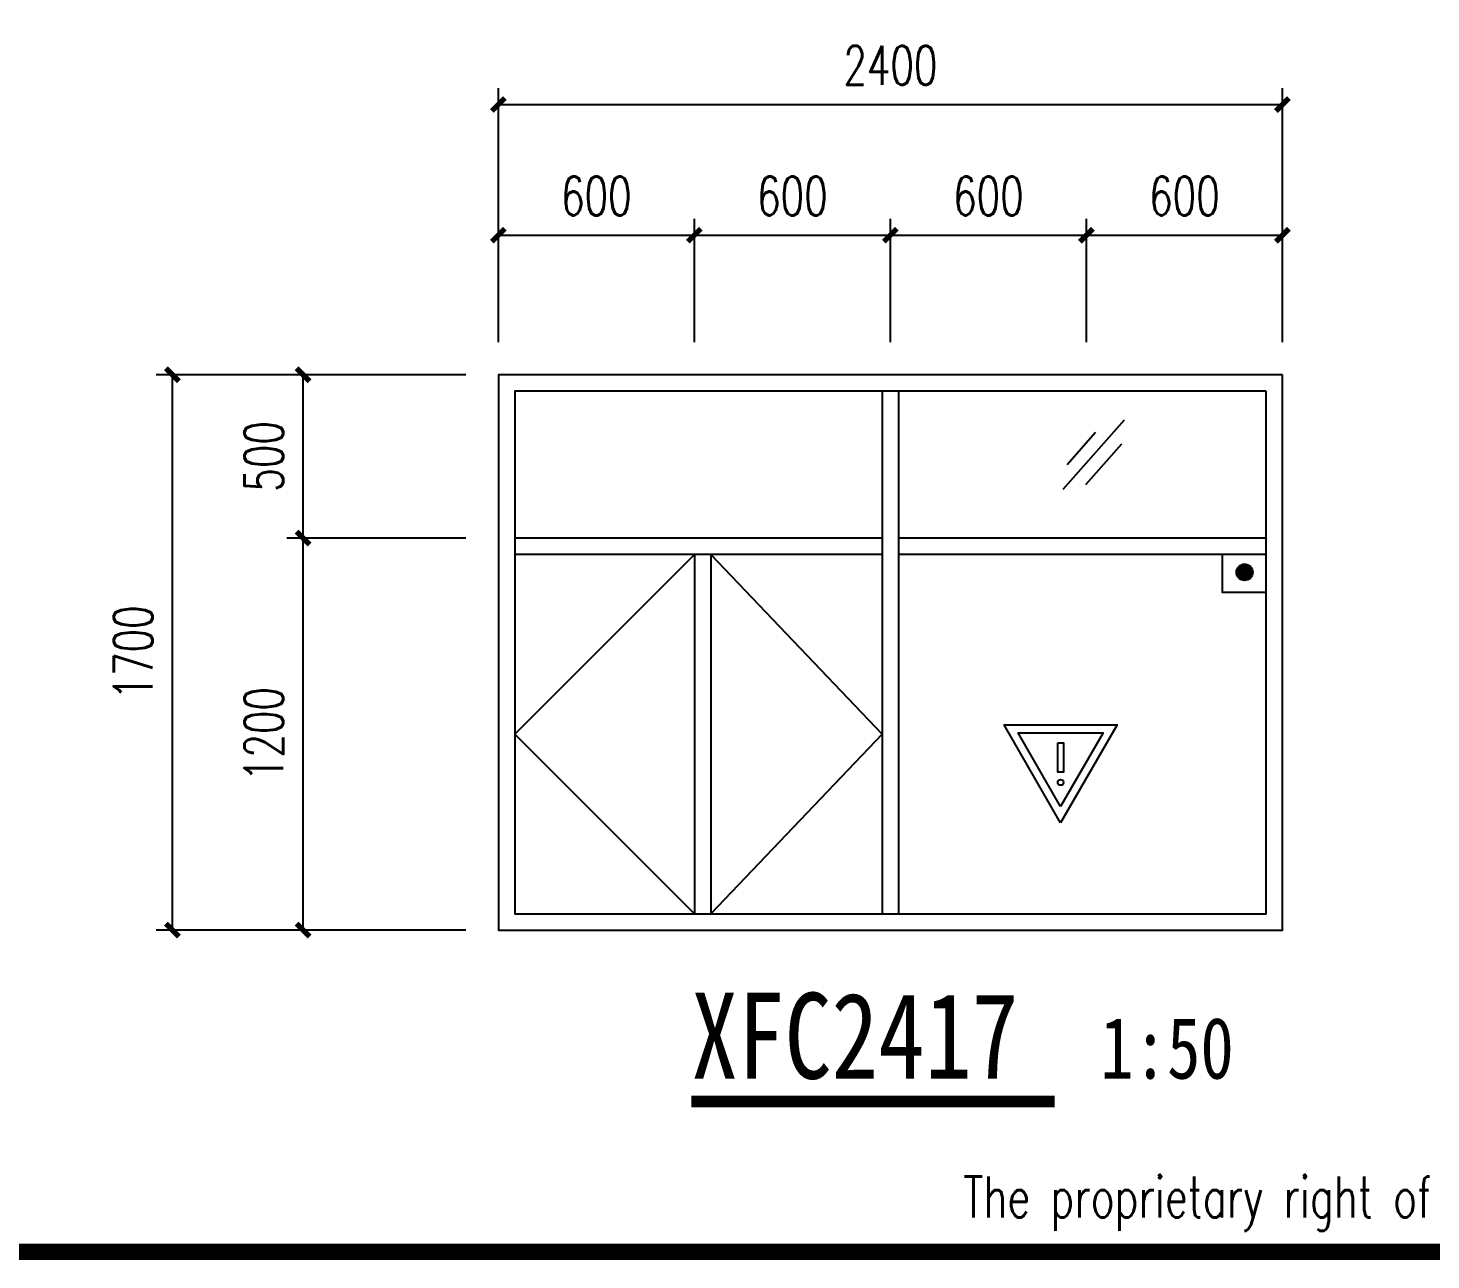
# Model space of a CAD drawing. Extents: x 5904849 to 6011887, y -826029 to -177002.
# Drawn here: x 5936431 to 5945019, y -724701 to -717159 of the extents above; entities that cross this region are included whole.
import ezdxf
from ezdxf.enums import TextEntityAlignment as Align

# ---------------------------------------------------------------- set-up
doc = ezdxf.new("R2010")
doc.units = 0
doc.header["$LTSCALE"] = 1000
doc.header["$MEASUREMENT"] = 0
doc.layers.get('0').update_dxf_attribs({"linetype": 'CONTINUOUS'})
doc.layers.get('Defpoints').update_dxf_attribs({"linetype": 'CONTINUOUS'})
for name, color, linetype in [('DIM_SYMB', 3, 'CONTINUOUS'), ('PUB_DIM', 3, 'CONTINUOUS'), ('PUB_TEXT', 7, 'CONTINUOUS'), ('PUB_TITLE', 4, 'CONTINUOUS'), ('WINDOW', 4, 'CONTINUOUS'), ('外饰面', 213, 'CONTINUOUS'), ('折断', 8, 'CONTINUOUS')]:
    doc.layers.add(name, color=color, linetype=linetype)
doc.styles.add('-黑体', font='simhei.ttf', dxfattribs={"width": 0.8})
doc.styles.add('_TCH_DIM_T3', font='SIMPLEX', dxfattribs={"width": 0.705882, "bigfont": 'GBCBIG'})
doc.styles.add('ECEC_TQ', font='txt_l.shx', dxfattribs={"bigfont": 'hztxt_l.shx'})
doc.dimstyles.new('_TCH_ARCH&&50', dxfattribs={"dimtxt": 119, "dimasz": 40, "dimexe": 50, "dimexo": 100, "dimgap": 60.5, "dimtad": 1, "dimdec": 0, "dimzin": 0, "dimdsep": 46, "dimtxsty": '_TCH_DIM_T3', "dimblk": 'ARCHTICK', "dimcen": 0.09, "dimclrt": 7, "dimazin": 2, "dimtfac": 1, "dimtdec": 0, "dimtix": 1, "dimtmove": 2, "dimatfit": 3, "dimfxl": 0, "dimtolj": 1, "dimtzin": 0, "dimarcsym": 0})

# ---------------------------------------------------------------- blocks, each defined once
blk = doc.blocks.new('3425etrdf')
at = {"layer": '外饰面'}
for points in [[(0, -600), (-346.4, 0), (346.4, 0)], [(0, -500), (-259.8, -50), (259.8, -50)], [(-17.9, -110.3), (17.9, -110.3), (17.9, -290.7), (-17.9, -290.7)]]:
    blk.add_lwpolyline(points, close=True, dxfattribs=at)
blk.add_circle((0, -352.5), 17.9, dxfattribs=at)
blk = doc.blocks.new('_ArchTick')
at = {"color": 0, "linetype": 'ByBlock', "const_width": 0.4}
blk.add_lwpolyline([(-0.5, -0.5), (0.5, 0.5)], dxfattribs=at)
blk = doc.blocks.new('*D52')
at = {"layer": 'Defpoints', "color": 0, "transparency": 16777216}
for p in [(3609.6, 2669.6), (3009.6, 2242.5), (3609.6, 2242.5)]:
    blk.add_point(p, dxfattribs=at)
at = {"layer": 'PUB_DIM', "color": 0, "lineweight": -2, "transparency": 16777216}
for p, q in [((3009.6, 2342.5), (3009.6, 2719.6)), ((3609.6, 2342.5), (3609.6, 2719.6)), ((3009.6, 2669.6), (3609.6, 2669.6))]:
    blk.add_line(p, q, dxfattribs=at)
at = {"layer": 'PUB_DIM', "color": 0, "lineweight": -2, "transparency": 16777216, "xscale": 40, "yscale": 40, "zscale": 40, "rotation": 180}
blk.add_blockref('_ArchTick', (3009.6, 2669.6), dxfattribs=at)
at = {"layer": 'PUB_DIM', "color": 0, "lineweight": -2, "transparency": 16777216, "xscale": 40, "yscale": 40, "zscale": 40}
blk.add_blockref('_ArchTick', (3609.6, 2669.6), dxfattribs=at)
at = {"layer": 'PUB_DIM', "color": 7, "transparency": 16777216, "insert": (3309.6, 2789.6), "char_height": 119, "attachment_point": 5, "style": '_TCH_DIM_T3'}
blk.add_mtext('\\A1;600', dxfattribs=at)
blk = doc.blocks.new('*D53')
at = {"layer": 'Defpoints', "color": 0, "transparency": 16777216}
for p in [(3009.6, 2669.6), (2409.6, 2242.5), (3009.6, 2242.5)]:
    blk.add_point(p, dxfattribs=at)
at = {"layer": 'PUB_DIM', "color": 0, "lineweight": -2, "transparency": 16777216}
for p, q in [((2409.6, 2342.5), (2409.6, 2719.6)), ((3009.6, 2342.5), (3009.6, 2719.6)), ((2409.6, 2669.6), (3009.6, 2669.6))]:
    blk.add_line(p, q, dxfattribs=at)
at = {"layer": 'PUB_DIM', "color": 0, "lineweight": -2, "transparency": 16777216, "xscale": 40, "yscale": 40, "zscale": 40, "rotation": 180}
blk.add_blockref('_ArchTick', (2409.6, 2669.6), dxfattribs=at)
at = {"layer": 'PUB_DIM', "color": 0, "lineweight": -2, "transparency": 16777216, "xscale": 40, "yscale": 40, "zscale": 40}
blk.add_blockref('_ArchTick', (3009.6, 2669.6), dxfattribs=at)
at = {"layer": 'PUB_DIM', "color": 7, "transparency": 16777216, "insert": (2709.6, 2789.6), "char_height": 119, "attachment_point": 5, "style": '_TCH_DIM_T3'}
blk.add_mtext('\\A1;600', dxfattribs=at)
blk = doc.blocks.new('*D54')
at = {"layer": 'Defpoints', "color": 0, "transparency": 16777216}
for p in [(2409.6, 2669.6), (1809.6, 2242.5), (2409.6, 2242.5)]:
    blk.add_point(p, dxfattribs=at)
at = {"layer": 'PUB_DIM', "color": 0, "lineweight": -2, "transparency": 16777216}
for p, q in [((1809.6, 2342.5), (1809.6, 2719.6)), ((2409.6, 2342.5), (2409.6, 2719.6)), ((1809.6, 2669.6), (2409.6, 2669.6))]:
    blk.add_line(p, q, dxfattribs=at)
at = {"layer": 'PUB_DIM', "color": 0, "lineweight": -2, "transparency": 16777216, "xscale": 40, "yscale": 40, "zscale": 40, "rotation": 180}
blk.add_blockref('_ArchTick', (1809.6, 2669.6), dxfattribs=at)
at = {"layer": 'PUB_DIM', "color": 0, "lineweight": -2, "transparency": 16777216, "xscale": 40, "yscale": 40, "zscale": 40}
blk.add_blockref('_ArchTick', (2409.6, 2669.6), dxfattribs=at)
at = {"layer": 'PUB_DIM', "color": 7, "transparency": 16777216, "insert": (2109.6, 2789.6), "char_height": 119, "attachment_point": 5, "style": '_TCH_DIM_T3'}
blk.add_mtext('\\A1;600', dxfattribs=at)
blk = doc.blocks.new('*D55')
at = {"layer": 'Defpoints', "color": 0, "transparency": 16777216}
for p in [(1809.6, 2669.6), (1209.6, 2242.5), (1809.6, 2242.5)]:
    blk.add_point(p, dxfattribs=at)
at = {"layer": 'PUB_DIM', "color": 0, "lineweight": -2, "transparency": 16777216}
for p, q in [((1209.6, 2342.5), (1209.6, 2719.6)), ((1809.6, 2342.5), (1809.6, 2719.6)), ((1209.6, 2669.6), (1809.6, 2669.6))]:
    blk.add_line(p, q, dxfattribs=at)
at = {"layer": 'PUB_DIM', "color": 0, "lineweight": -2, "transparency": 16777216, "xscale": 40, "yscale": 40, "zscale": 40, "rotation": 180}
blk.add_blockref('_ArchTick', (1209.6, 2669.6), dxfattribs=at)
at = {"layer": 'PUB_DIM', "color": 0, "lineweight": -2, "transparency": 16777216, "xscale": 40, "yscale": 40, "zscale": 40}
blk.add_blockref('_ArchTick', (1809.6, 2669.6), dxfattribs=at)
at = {"layer": 'PUB_DIM', "color": 7, "transparency": 16777216, "insert": (1509.6, 2789.6), "char_height": 119, "attachment_point": 5, "style": '_TCH_DIM_T3'}
blk.add_mtext('\\A1;600', dxfattribs=at)
blk = doc.blocks.new('*D56')
at = {"layer": 'Defpoints', "color": 0, "transparency": 16777216}
for p in [(3609.6, 3069.6), (1209.6, 2593.5), (3609.6, 2593.5)]:
    blk.add_point(p, dxfattribs=at)
at = {"layer": 'PUB_DIM', "color": 0, "lineweight": -2, "transparency": 16777216}
for p, q in [((1209.6, 2693.5), (1209.6, 3119.6)), ((3609.6, 2693.5), (3609.6, 3119.6)), ((1209.6, 3069.6), (3609.6, 3069.6))]:
    blk.add_line(p, q, dxfattribs=at)
at = {"layer": 'PUB_DIM', "color": 0, "lineweight": -2, "transparency": 16777216, "xscale": 40, "yscale": 40, "zscale": 40, "rotation": 180}
blk.add_blockref('_ArchTick', (1209.6, 3069.6), dxfattribs=at)
at = {"layer": 'PUB_DIM', "color": 0, "lineweight": -2, "transparency": 16777216, "xscale": 40, "yscale": 40, "zscale": 40}
blk.add_blockref('_ArchTick', (3609.6, 3069.6), dxfattribs=at)
at = {"layer": 'PUB_DIM', "color": 7, "transparency": 16777216, "insert": (2409.6, 3189.6), "char_height": 119, "attachment_point": 5, "style": '_TCH_DIM_T3'}
blk.add_mtext('\\A1;2400', dxfattribs=at)
blk = doc.blocks.new('*D57')
at = {"layer": 'Defpoints', "color": 0, "transparency": 16777216}
for p in [(611.9, 2242.5), (1209.6, 2242.5), (1209.6, 1742.5)]:
    blk.add_point(p, dxfattribs=at)
at = {"layer": 'PUB_DIM', "color": 0, "lineweight": -2, "transparency": 16777216}
for p, q in [((1109.6, 2242.5), (561.9, 2242.5)), ((611.9, 1742.5), (611.9, 2242.5)), ((1109.6, 1742.5), (561.9, 1742.5))]:
    blk.add_line(p, q, dxfattribs=at)
at = {"layer": 'PUB_DIM', "color": 0, "lineweight": -2, "transparency": 16777216, "xscale": 40, "yscale": 40, "zscale": 40}
for p, rotation in [((611.9, 2242.5), 90), ((611.9, 1742.5), 270)]:
    blk.add_blockref('_ArchTick', p, dxfattribs=dict(at, rotation=rotation))
at = {"layer": 'PUB_DIM', "color": 7, "transparency": 16777216, "insert": (491.9, 1992.5), "char_height": 119, "attachment_point": 5, "rotation": 90, "style": '_TCH_DIM_T3'}
blk.add_mtext('\\A1;500', dxfattribs=at)
blk = doc.blocks.new('*D58')
at = {"layer": 'Defpoints', "color": 0, "transparency": 16777216}
for p in [(611.9, 1742.5), (1209.6, 1742.5), (1209.6, 542.4)]:
    blk.add_point(p, dxfattribs=at)
at = {"layer": 'PUB_DIM', "color": 0, "lineweight": -2, "transparency": 16777216}
for p, q in [((1109.6, 1742.5), (561.9, 1742.5)), ((611.9, 542.4), (611.9, 1742.5)), ((1109.6, 542.4), (561.9, 542.4))]:
    blk.add_line(p, q, dxfattribs=at)
at = {"layer": 'PUB_DIM', "color": 0, "lineweight": -2, "transparency": 16777216, "xscale": 40, "yscale": 40, "zscale": 40}
for p, rotation in [((611.9, 1742.5), 90), ((611.9, 542.4), 270)]:
    blk.add_blockref('_ArchTick', p, dxfattribs=dict(at, rotation=rotation))
at = {"layer": 'PUB_DIM', "color": 7, "transparency": 16777216, "insert": (491.9, 1142.5), "char_height": 119, "attachment_point": 5, "rotation": 90, "style": '_TCH_DIM_T3'}
blk.add_mtext('\\A1;1200', dxfattribs=at)
blk = doc.blocks.new('*D59')
at = {"layer": 'Defpoints', "color": 0, "transparency": 16777216}
for p in [(211.9, 2242.5), (809.6, 2242.5), (809.6, 542.4)]:
    blk.add_point(p, dxfattribs=at)
at = {"layer": 'PUB_DIM', "color": 0, "lineweight": -2, "transparency": 16777216}
for p, q in [((709.6, 2242.5), (161.9, 2242.5)), ((211.9, 542.4), (211.9, 2242.5)), ((709.6, 542.4), (161.9, 542.4))]:
    blk.add_line(p, q, dxfattribs=at)
at = {"layer": 'PUB_DIM', "color": 0, "lineweight": -2, "transparency": 16777216, "xscale": 40, "yscale": 40, "zscale": 40}
for p, rotation in [((211.9, 2242.5), 90), ((211.9, 542.4), 270)]:
    blk.add_blockref('_ArchTick', p, dxfattribs=dict(at, rotation=rotation))
at = {"layer": 'PUB_DIM', "color": 7, "transparency": 16777216, "insert": (91.9, 1392.5), "char_height": 119, "attachment_point": 5, "rotation": 90, "style": '_TCH_DIM_T3'}
blk.add_mtext('\\A1;1700', dxfattribs=at)
blk = doc.blocks.new('A$C016B1061')
at = {"layer": 'WINDOW'}
h = blk.add_hatch(color=256, dxfattribs=at)
edge = h.paths.add_edge_path()
edge.add_arc((3493.7, 1637.8), 25.1, 0, 360)
at = {"color": 144}
for p, q in [((2384.6, 2192.5), (2384.6, 592.5)), ((2434.6, 2192.5), (2434.6, 592.5)), ((2384.6, 1742.5), (1259.6, 1742.5)), ((3559.6, 1742.5), (2434.6, 1742.5)), ((2384.6, 1692.5), (1259.6, 1692.5)), ((1809.6, 1692.5), (1809.6, 592.5)), ((1859.6, 1692.5), (1859.6, 592.5)), ((3559.6, 1692.5), (2434.6, 1692.5))]:
    blk.add_line(p, q, dxfattribs=at)
for points in [[(3609.6, 2242.5), (1209.6, 2242.5), (1209.6, 542.5), (3609.6, 542.5)], [(3559.6, 2192.5), (1259.6, 2192.5), (1259.6, 592.5), (3559.6, 592.5)]]:
    blk.add_lwpolyline(points, close=True, dxfattribs=at)
at = {"color": 251}
for points, elevation in [([(1809.6, 1692.5), (1259.6, 1142.5), (1809.6, 592.5)], 0), ([(1859.6, 1692.5), (2384.6, 1142.5), (1859.6, 592.5)], -5.8)]:
    blk.add_lwpolyline(points, dxfattribs=dict(at, elevation=elevation))
at = {"layer": 'DIM_SYMB', "const_width": 35}
blk.add_lwpolyline([(1800, 17.5), (2912, 17.5)], dxfattribs=at)
at = {"layer": 'WINDOW'}
blk.add_lwpolyline([(3559.6, 1692.5), (3425.1, 1692.5), (3425.1, 1576.8), (3559.6, 1576.8)], close=True, dxfattribs=at)
blk.add_circle((3493.7, 1637.8), 25.1, dxfattribs=at)
at = {"layer": '折断'}
for p, q in [((3124.8, 2103.2), (2937.3, 1891.2)), ((3037.7, 2065.2), (2950.3, 1966.4)), ((3117.2, 2030.4), (3007.1, 1905.9))]:
    blk.add_line(p, q, dxfattribs=at)
at = {"layer": '外饰面', "xscale": 0.5, "yscale": 0.5, "zscale": 0.5}
blk.add_blockref('3425etrdf', (2930.6, 1170.8), dxfattribs=at)
at = {"layer": 'PUB_TEXT', "style": '-黑体', "width": 0.8}
for s, height, p in [('XFC2417', 262.87, (1800, 87.5)), ('1:50', 187.76, (3052, 87.5))]:
    blk.add_text(s, height=height, dxfattribs=at).set_placement(p)
at = {"layer": 'PUB_DIM'}
for p1, p2, distance, picture, middle in [((1209.6, 2593.5), (3609.6, 2593.5), 476.1, '*D56', (2409.6, 3189.6)), ((1209.6, 2242.5), (1809.6, 2242.5), 427.2, '*D55', (1509.6, 2789.6)), ((1809.6, 2242.5), (2409.6, 2242.5), 427.2, '*D54', (2109.6, 2789.6)), ((2409.6, 2242.5), (3009.6, 2242.5), 427.2, '*D53', (2709.6, 2789.6)), ((3009.6, 2242.5), (3609.6, 2242.5), 427.2, '*D52', (3309.6, 2789.6)), ((809.6, 542.4), (809.6, 2242.5), 597.7, '*D59', (91.9, 1392.5)), ((1209.6, 1742.5), (1209.6, 2242.5), 597.7, '*D57', (491.9, 1992.5)), ((1209.6, 542.4), (1209.6, 1742.5), 597.7, '*D58', (491.9, 1142.5))]:
    dim = blk.add_aligned_dim(p1=p1, p2=p2, distance=distance, dimstyle='_TCH_ARCH&&50', dxfattribs=at)
    dim.commit()
    dim.dimension.update_dxf_attribs({"geometry": picture, "text_midpoint": middle})

msp = doc.modelspace()

# ---------------------------------------------------------------- linework, layer by layer
at = {"layer": 'PUB_TITLE', "color": 4, "const_width": 100}
msp.add_lwpolyline([(5907349.4, -724651.3), (5963249.4, -724651.3), (5963249.4, -684651.3), (5907349.4, -684651.3)], close=True, dxfattribs=at)

# ---------------------------------------------------------------- block references
at = {"color": 0, "xscale": 2, "yscale": 2, "zscale": 2}
msp.add_blockref('A$C016B1061', (5936891.1, -723766.3), dxfattribs=at)

# ---------------------------------------------------------------- texts
at = {"style": 'ECEC_TQ', "width": 0.72}
msp.add_text('The proprietary right of this document belongs to Anhui Huadong Chemical And Medical Engineering  Co.,Ltd.  and any replication or transfer to the 3rd. side is forbidden without its permission. ', height=250, dxfattribs=at).set_placement((5954249.4, -724351.3), align=Align.MIDDLE)

doc.saveas('drawing.dxf')
